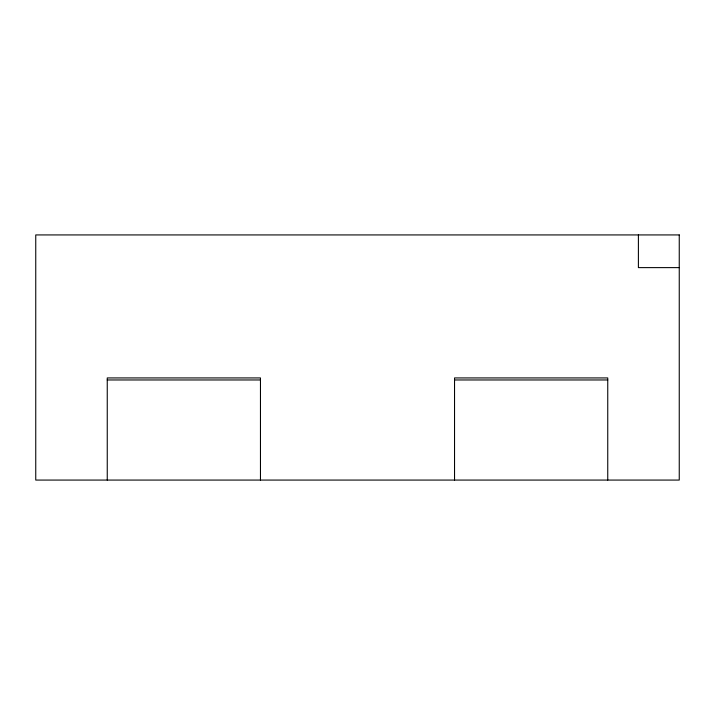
<?xml version="1.0" encoding="UTF-8"?>
<svg xmlns="http://www.w3.org/2000/svg" width="715" height="715" viewBox="0 0 715 715"><rect width="100%" height="100%" fill="white"/><g stroke="black" fill="none" stroke-linecap="round" stroke-linejoin="round"><path stroke-width="1.07" d="M679.25 267.616L638.397 267.616L638.397 234.931M107.25 379.969L260.466 379.969M454.534 379.969L607.75 379.969M607.75 480.069L607.75 377.931L454.534 377.931L454.534 480.069M260.466 480.069L260.466 377.931L107.25 377.931L107.25 480.069M679.25 234.931L35.75 234.931L35.75 480.069L679.25 480.069L679.25 234.931"/></g></svg>
